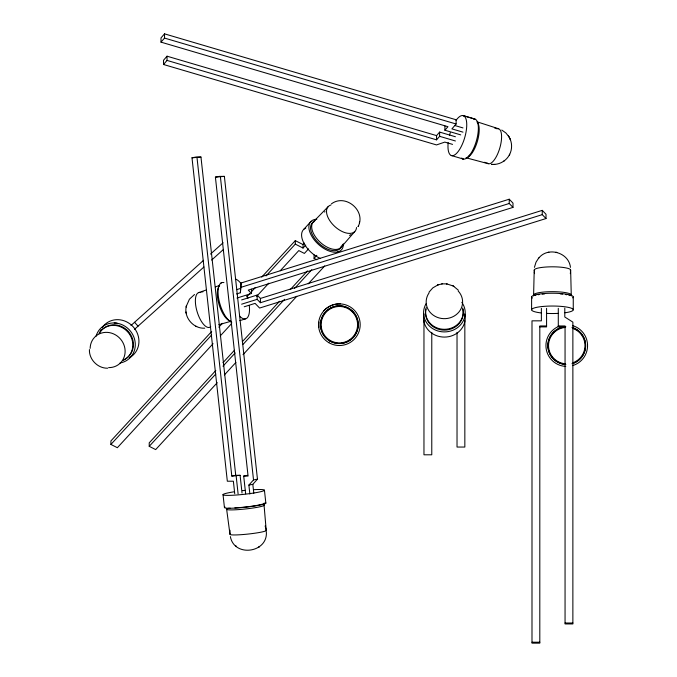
<?xml version="1.0" encoding="UTF-8"?>
<svg xmlns="http://www.w3.org/2000/svg" width="677" height="677" viewBox="0 0 677 677"><rect width="100%" height="100%" fill="white"/><g stroke="black" fill="none" stroke-linecap="round" stroke-linejoin="round"><path stroke-width="1.02" d="M533.586 295.942L534.212 270.089M343.298 245.159L343.298 243.847M230.002 530.269L229.892 533.137M358.353 226.067L358.082 226.66C366.511 210.953 345.473 193.216 331.375 203.904M570.44 272.865L570.567 271.9M186.234 306.588C183.729 317.581 193.563 328.904 204.742 328.184M236.595 293.936L240.394 292.743L241.088 283.003L509.231 199.207L512.988 203.108L512.988 207.382L248.256 290.12L251.514 293.496L236.967 298.041M240.394 292.743L241.088 283.003M534.415 267.364L536.023 262.16L538.494 258.36M570.305 273.635L570.457 272.772M359.352 222.911L359.589 221.582M186.302 306.249L189.425 299.209L194.519 294.495M186.133 307.096L186.395 305.75M509.561 154.584C512.032 149.871 512.269 144.057 510.162 139.157M324.689 212.121L324.943 211.537M494.616 164.393C500.819 164.029 506.65 160.212 509.502 154.695M509.316 155.05L509.739 154.229M429.032 292.151L432.798 287.894L437.858 284.949M469.652 155.135L468.306 156.675M462.975 132.142L451.897 128.884L456.12 124.001L456.12 119.77L164.528 33.85L161.008 37.912L161.008 42.143L447.954 126.701L444.899 130.221L460.698 134.875M161.008 42.143L164.528 38.081L164.528 33.85M455.418 136.746L439.618 132.091L436.563 135.612L167.041 56.191L163.521 60.261L163.521 64.493L436.513 144.929L444.814 142.102L452.558 144.387M163.521 64.493L167.041 60.422L167.041 56.191M167.041 60.422L436.563 139.843L439.618 136.322L439.618 132.091M339.862 248.713L354.816 231.509M538.985 257.802C548.362 246.411 568.976 252.716 570.449 267.364M538.401 258.47L539.078 257.7M249.864 493.998L248.882 485.079L253.52 479.908L257.463 479.172L224.383 176.384L219.348 176.384L215.404 177.12L248.07 476.058L243.703 476.058L245.641 493.795M248.882 485.079L252.826 484.343L257.463 479.172M303.685 229.418L311.031 221.438M211.681 331.476L110.91 440.947L110.91 444.434L117.358 447.709L213.077 343.713M261.703 277.13L295.299 240.631L303.034 244.566L303.034 248.053L295.299 244.118L295.299 240.631M110.91 444.434L211.681 334.963M218.823 327.194L222.403 323.318M246.699 296.915L249.559 293.81M251.7 291.482L255.271 287.598M265.993 275.954L295.299 244.118M303.034 244.566L304.396 243.085M220.228 335.953L231.652 323.538M256.659 296.374L268.803 283.181M280.227 270.766L298.802 250.583L304.388 253.426L308.551 248.899M303.034 248.053L305.759 245.082M316.853 259.756L314.06 258.335L316.836 255.322M215.819 370.488L149.219 442.843L149.219 446.321L155.668 449.596L217.266 382.674M222.978 362.711L234.437 350.263M242.315 341.707L279.55 301.248M290.289 289.578L307.476 270.91M149.219 446.321L215.819 373.975M222.978 366.198L235.147 352.971M243.026 344.415L284.56 299.293M294.588 288.402L311.775 269.725M224.434 374.897L235.892 362.44M243.051 354.663L296.771 296.298M308.238 283.849L324.706 265.951M323.902 310.743L325.4 309.237A20.86 20.86 0 0 1 338.382 303.888L340.336 303.897M312.385 222.843L328.286 206.536M130.991 325.502L203.549 260.323M210.513 254.07L223.097 242.764M134.469 329.377L203.895 267.017M211.647 260.053L223.486 249.415M230.375 536.599C234.191 557.797 268.388 552.821 266.306 531.58M220.516 283.418L221.523 282.741M258.369 547.439L258.834 547.101M258.978 546.991L259.435 546.652M503.417 161.422L504.348 160.762M351.024 234.58L349.51 235.418M438.112 284.848L442.352 283.849L446.718 283.883M437.511 285.076L438.434 284.729M338.889 251.607L337.645 251.979M198.564 292.625L206.485 289.917M215.396 286.879L219.356 285.525M241.088 287.285L509.231 203.489L512.988 207.382M236.595 289.654L240.394 288.461M241.63 299.919L257.15 295.062L260.408 298.447L260.408 302.721L542.252 214.643L546.009 218.544L259.604 308.052L255.094 303.372L244.211 306.774M241.63 304.193L257.15 299.344L260.408 302.721M260.408 298.447L542.252 210.361L546.009 214.262L546.009 218.544M239.802 320.636L245.506 318.85M218.747 324.748L230.832 321.313M548.099 252.394L548.929 252.208M234.741 493.778L233.37 481.212L227.328 481.212L191.997 157.792L195.941 157.056L200.967 157.056L235.74 475.322L240.098 475.322L242.036 493.059M191.997 157.792L200.967 157.056M215.404 177.12L224.383 176.384M197.024 157.792L231.796 476.058L235.74 475.322M231.796 476.058L240.098 475.322M243.703 476.058L247.647 475.322M201.45 291.948L202.973 291.787M441.709 283.925L442.352 283.849M491.468 164.333L494.176 164.418M494.117 164.418L494.718 164.384M230.375 508.266L228.454 508.266M546.576 325.959L539.806 325.959L539.806 643.15L531.995 643.15L531.995 320.839L541.372 320.839L541.372 308.348M558.288 325.959L565.058 325.959L565.058 623.94L572.869 623.94L572.869 322.134L564.796 316.997L564.796 308.128M539.806 326.898L546.576 326.898L546.576 308.34M565.058 326.898L558.288 326.898L558.288 308.34M565.058 623.009L572.869 623.009M531.995 642.211L539.806 642.211M107.728 368.203C97.81 368.508 88.941 359.479 89.423 349.569M114.185 322.946L117.036 323.208M494.684 128.046L495.708 128.148M491.604 164.35L492.103 164.393M446.778 283.891L453.184 285.99M446.448 283.849L447.091 283.925M555.935 252.208L556.816 252.411M466.529 157.902L488.159 163.682M462.992 115.564L474.611 118.991M463.517 115.725L475.127 119.144M164.528 38.081L456.12 124.001M454.919 125.541L462.975 127.919M439.618 136.322L455.418 140.977M451.212 155.49L463.356 159.07M477.285 121.885L498.594 128.757M485.621 162.708L484.69 162.235M195.78 326.17L196.711 326.619M462.831 158.917L461.883 158.3M501.775 130.052L505.863 132.954L508.867 136.644M453.522 286.185L458.304 290.171M452.888 285.821L453.844 286.363M235.621 545.67L236.493 546.432M134.579 322.286L138.057 326.153M508.292 135.772L509.502 137.753M508.994 136.847L510.373 139.64M509.62 137.981L510.06 138.92M265.139 525.944L266.053 529.279M534.297 271.9L534.559 273.635M186.014 311.945L186.082 312.452M186.133 312.774L186.209 313.282M226.524 508.427L229.985 534.381M264.436 490.216L265.841 503.104M220.44 177.12L253.52 479.908M252.826 484.343L253.799 493.262M236.163 476.058L238.092 493.795M223.029 494.667L224.442 507.555M266.213 530.396L263.903 503.265A18.871 1.718 -6.2 0 1 263.692 503.578M570.652 270.089L571.278 295.942M573.258 296.975L573.258 309.778M542.252 210.361L542.252 214.643M531.606 296.975L531.606 309.778M509.231 199.207L509.231 203.489M464.837 320.763L464.837 447.048L457.026 447.048L457.026 332.348M444.899 125.99L444.899 130.221M436.563 135.612L436.563 139.843M431.774 332.365L431.774 454.8L423.963 454.8L423.963 320.238M318.926 322.091L318.926 327.304M314.06 254.848L314.06 258.335M257.15 295.062L257.15 299.344M251.514 289.214L251.514 293.496M96.041 336.249A20.826 19.286 48.1 0 1 117.307 323.259A20.826 19.286 48.1 0 1 135.248 343.222A20.826 19.286 48.1 0 1 120.049 362.982M99.054 333.389A18.829 17.441 48.1 0 1 127.733 331.933A18.829 17.441 48.1 0 1 123.222 360.291M102.303 327.423A20.826 19.286 48.1 0 1 133.301 326.923A20.826 19.286 48.1 0 1 129.502 357.693M100.331 331.078A20.826 19.286 48.1 0 1 100.898 329.809M90.151 348.367A18.22 16.883 48.1 0 1 107.491 332.39A18.22 16.883 48.1 0 1 125.118 350.754A18.22 16.883 48.1 0 1 108.616 367.611M99.536 332.915A18.871 17.484 48.1 0 1 128.308 331.417A18.871 17.484 48.1 0 1 123.739 359.859M462.84 309.127A18.871 17.323 0 0 1 444.4 330.122A18.871 17.323 0 0 1 425.96 309.127M458.168 291A18.22 16.722 0 0 1 457.584 313.485A18.22 16.722 0 0 1 433.136 315.093A18.22 16.722 0 0 1 429.066 292.904M464.752 313.916A20.826 19.108 0 0 1 444.4 337.087A20.826 19.108 0 0 1 424.047 313.916M461.807 302.314A20.826 19.108 0 0 1 458.507 326.864A20.826 19.108 0 0 1 431.579 327.871A20.826 19.108 0 0 1 426.121 303.643M462.704 308.001A18.829 17.28 0 0 1 444.18 329.31A18.829 17.28 0 0 1 426.197 307.603M535.262 295.57A18.871 3.393 0 0 1 535.871 295.35M538.173 294.757A18.871 3.393 0 0 1 539.087 294.58M542.226 294.123A18.871 3.393 0 0 1 544.596 293.886M560.277 293.886A18.871 3.393 0 0 1 562.638 294.123M565.777 294.58A18.871 3.393 0 0 1 566.7 294.757M568.993 295.35A18.871 3.393 0 0 1 569.602 295.57M534.627 270.783A18.22 3.275 0 0 1 552.432 266.814A18.22 3.275 0 0 1 570.237 270.783M541.177 312.935A20.826 3.749 0 0 1 536.37 307.4A20.826 3.749 0 0 1 567.504 307.197A20.826 3.749 0 0 1 564.914 312.782M558.297 313.375A20.826 3.749 0 0 1 546.567 313.375M532.452 298.032A20.826 3.749 0 0 1 551.916 293.234A20.826 3.749 0 0 1 572.683 297.855M533.789 295.536A18.829 3.385 0 0 1 552.432 291.669A18.829 3.385 0 0 1 571.075 295.536M210.75 326.652A18.22 7.21 72.7 0 1 197.109 311.674A18.22 7.21 72.7 0 1 200.485 292.566M265.054 502.647A20.826 1.896 -6.2 0 1 245.59 507.183A20.826 1.896 -6.2 0 1 225.001 507.065M263.785 504.966A18.829 1.718 -6.2 0 1 244.803 509.045A18.829 1.718 -6.2 0 1 227.142 508.833M253.816 489.683A20.826 1.896 -6.2 0 1 259.579 491.951A20.826 1.896 -6.2 0 1 227.65 495.386A20.826 1.896 -6.2 0 1 233.971 491.815M242.442 490.681A20.826 1.896 -6.2 0 1 245.396 490.36M265.833 530.125A18.22 1.659 -6.2 0 1 247.934 534.077A18.22 1.659 -6.2 0 1 230.434 533.933M262.659 504.052A18.871 1.718 -6.2 0 1 234.86 507.885M473.485 118.983A20.826 7.633 -73.6 0 1 476.202 141.51A20.826 7.633 -73.6 0 1 461.697 158.113M477.023 122.021A18.829 6.897 -73.6 0 1 477.167 142.06A18.829 6.897 -73.6 0 1 466.064 157.707M456.027 120.404A20.826 7.633 -73.6 0 1 466.749 124.365A20.826 7.633 -73.6 0 1 456.467 153.476A20.826 7.633 -73.6 0 1 448.182 142.602M449.46 135.578A20.826 7.633 -73.6 0 1 450.264 132.717M496.791 128.816A18.22 6.677 -73.6 0 1 499.778 148.128A18.22 6.677 -73.6 0 1 486.797 162.683M572.564 325.612A20.826 20.826 0 0 1 572.564 365.605M565.769 366.409A20.826 20.826 0 0 1 559.084 326.246M572.006 327.524A18.829 18.829 0 0 1 572.006 363.684M565.862 364.412A18.829 18.829 0 0 1 547.921 345.608A18.829 18.829 0 0 1 565.862 326.805M573.343 327.922A18.871 18.871 0 0 1 573.343 363.295M565.405 364.429A18.871 18.871 0 0 1 547.879 345.608A18.871 18.871 0 0 1 565.405 326.779M573.114 328.531A18.22 18.22 0 0 1 573.114 362.686M565.447 363.786A18.22 18.22 0 0 1 548.531 345.608A18.22 18.22 0 0 1 565.447 327.431M341.343 246.2A18.871 10.434 42.6 0 1 319.146 243.542A18.871 10.434 42.6 0 1 314.348 221.523M356.551 227.514A18.22 10.07 42.6 0 1 335.301 226.947A18.22 10.07 42.6 0 1 330.909 204.996M320.001 258.292A20.826 11.509 42.6 0 1 303.406 242.197A20.826 11.509 42.6 0 1 305.784 228.031M343.315 244.507A20.86 11.526 42.6 0 1 317.851 243.83A20.86 11.526 42.6 0 1 316.794 219.28M342.494 244.702A18.829 10.409 42.6 0 1 320.661 242.679A18.829 10.409 42.6 0 1 315.169 220.507M231.779 322.235A20.826 8.234 72.6 0 1 218.866 299.623A20.826 8.234 72.6 0 1 223.926 282.597M230.552 321.084A18.829 7.447 72.6 0 1 219.213 305.039A18.829 7.447 72.6 0 1 219.653 285.669M249.288 305.437A20.826 8.234 72.6 0 1 239.497 316.041M235.334 279.026A20.826 8.234 72.6 0 1 240.927 283.451M247.071 295.561A20.826 8.234 72.6 0 1 247.926 298.405M328.785 340.328A18.871 18.871 0 0 0 358.184 326.043A18.871 18.871 0 0 0 331.112 307.722A18.871 18.871 0 0 0 328.785 340.328M330.249 340.48A18.22 18.22 0 0 0 357.583 324.698A18.22 18.22 0 0 0 330.249 308.915A18.22 18.22 0 0 0 330.249 340.48M328.946 342.731A20.826 20.826 0 0 0 360.189 324.698A20.826 20.826 0 0 0 328.946 306.664A20.826 20.826 0 0 0 328.946 342.731M329.944 341.005A18.829 18.829 0 0 0 358.184 324.698A18.829 18.829 0 0 0 329.944 308.39A18.829 18.829 0 0 0 329.944 341.005"/></g></svg>
